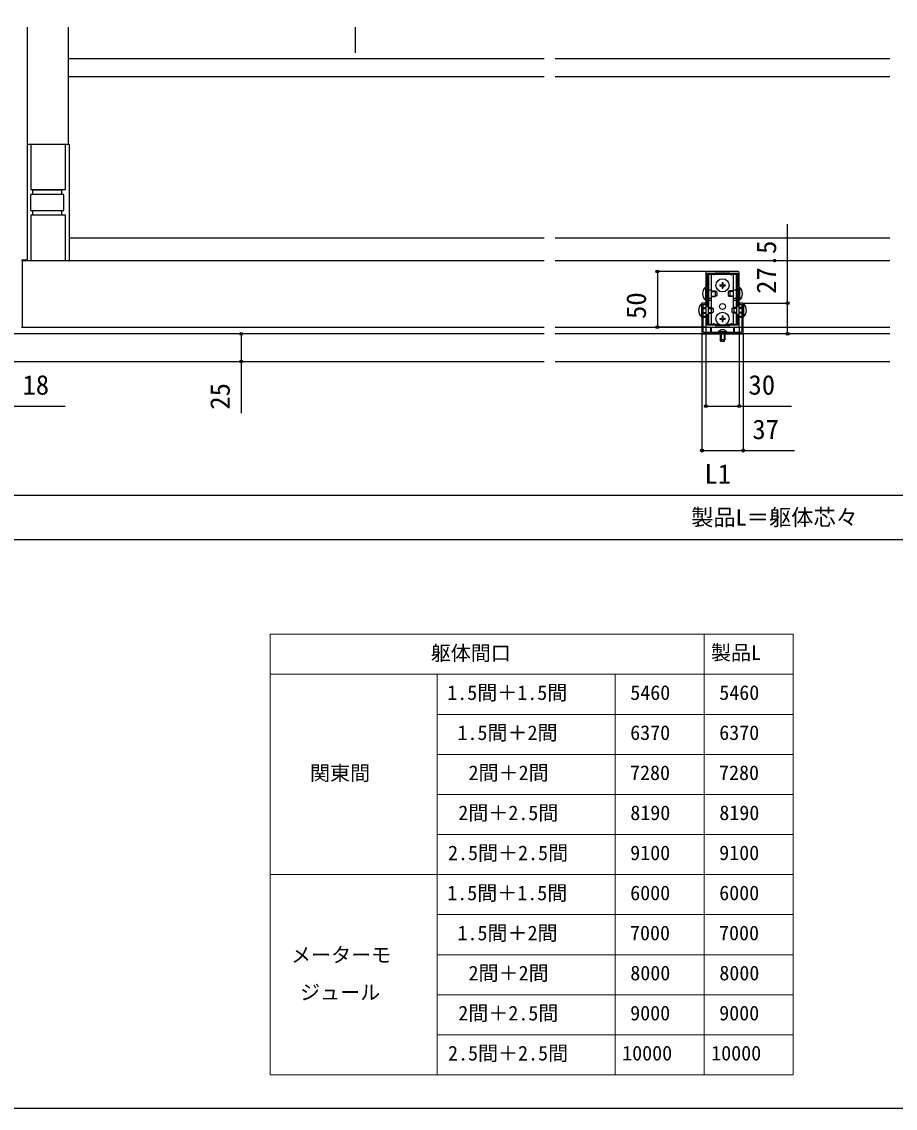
# Model space of a CAD drawing. Units: millimetres, scale not verified. Extents: x -1050 to 1050, y -1565 to 1556.
# Drawn here: x -643 to 142, y -1565 to -589 of the extents above; entities that cross this region are included whole.
import ezdxf
from ezdxf.enums import TextEntityAlignment as Align

# ---------------------------------------------------------------- set-up
doc = ezdxf.new("R2010")
doc.units = ezdxf.units.MM
doc.header["$LTSCALE"] = 8
doc.layers.add('0-1_TABLE1', color=7, linetype='Continuous', lineweight=18)
for name, color, linetype in [('0-3_YKK_11', 7, 'Continuous'), ('0-4_YKK_12', 2, 'Continuous'), ('0-5_YKK_13', 4, 'Continuous'), ('0-6_YKK_D', 6, 'Continuous'), ('0-7_YKK_ZWAK', 7, 'Continuous')]:
    doc.layers.add(name, color=color, linetype=linetype)
doc.styles.add('ＭＳ ゴシック', font='')
doc.styles.get('ＭＳ ゴシック').set_extended_font_data('MS Gothic')

msp = doc.modelspace()

# ---------------------------------------------------------------- linework, layer by layer
at = {"layer": '0-1_TABLE1'}
for p, q in [((-420, -1139), (50, -1139)), ((-420, -1139), (-420, -1535)), ((-30, -1139), (-30, -1535)), ((50, -1139), (50, -1535)), ((-420, -1175), (50, -1175)), ((-270, -1175), (-270, -1535)), ((-110, -1175), (-110, -1535)), ((-270, -1211), (50, -1211)), ((-270, -1247), (50, -1247)), ((-270, -1283), (50, -1283)), ((-270, -1319), (50, -1319)), ((-420, -1355), (50, -1355)), ((-270, -1391), (50, -1391)), ((-270, -1427), (50, -1427)), ((-270, -1463), (50, -1463)), ((-270, -1499), (50, -1499)), ((-420, -1535), (50, -1535))]:
    msp.add_line(p, q, dxfattribs=at)
at = {"layer": '0-3_YKK_11'}
for p, q in [((-28.501, -813.997), (-28.501, -861.997)), ((0.499, -812.997), (-27.501, -812.997)), ((1.499, -861.997), (1.499, -813.997)), ((-27.501, -862.997), (0.499, -862.997))]:
    msp.add_line(p, q, dxfattribs=at)
msp.add_lwpolyline([(0.399, -844.097), (0.399, -827.997), (-0.501, -827.997), (-0.501, -827.197), (0.399, -827.197), (0.399, -814.997), (-6.501, -814.997), (-7.001, -814.497), (-20.001, -814.497), (-20.501, -814.997), (-27.401, -814.997), (-27.401, -827.197), (-26.501, -827.197), (-26.501, -827.997), (-27.401, -827.997), (-27.401, -844.097), (-26.501, -844.997), (-26.501, -850.997), (-27.401, -851.897), (-27.401, -860.997), (-20.501, -860.997), (-20.001, -861.497), (-7.001, -861.497), (-6.501, -860.997), (0.399, -860.997), (0.399, -851.897), (-0.501, -850.997), (-0.501, -844.997)], close=True, dxfattribs=at)
for points in [[(-32.001, -869), (4.999, -869), (4.999, -841.5), (1.799, -841.5), (1.799, -842.6), (3.899, -842.6), (3.899, -847.542), (4.019, -847.725), (4.019, -848.275), (3.899, -848.458), (3.899, -853.4), (1.799, -853.4), (1.799, -854.2), (3.899, -854.2), (3.899, -866.9)], [(-30.901, -866.9), (-30.901, -854.2), (-28.801, -854.2), (-28.801, -853.4), (-30.901, -853.4), (-30.901, -848.458), (-31.021, -848.275), (-31.021, -847.725), (-30.901, -847.542), (-30.901, -842.6), (-28.801, -842.6), (-28.801, -841.5), (-32.001, -841.5), (-32.001, -869)], [(2.899, -867.9), (-2.601, -867.9), (-2.601, -863.5), (-3.501, -863.5), (-3.501, -867.9), (-13.043, -867.9), (-13.226, -868.02), (-13.776, -868.02), (-13.959, -867.9), (-23.501, -867.9), (-23.501, -863.5), (-24.401, -863.5), (-24.401, -867.9), (-29.901, -867.9)]]:
    msp.add_lwpolyline(points, dxfattribs=at)
for centre, start, end in [((-27.501, -813.997), 90.00001, 179.99999), ((0.499, -813.997), 0.00001, 89.99999), ((-29.901, -866.9), 180.00001, 269.99999), ((-27.501, -861.997), 180.00001, 269.99999), ((0.499, -861.997), 270.00001, 359.99999), ((2.899, -866.9), 270.00001, 359.99999)]:
    msp.add_arc(centre, 1, start, end, dxfattribs=at)
at = {"layer": '0-4_YKK_12'}
for p, q in [((-638.501, -593.602), (-638.501, -803)), ((-601.388, -593.602), (-601.388, -698.5)), ((-343.501, -593.602), (-343.501, -616.5)), ((-638.501, -803), (-643.501, -803)), ((-643.001, -803), (-643.001, -863.5)), ((-173.758, -803.5), (-643.001, -803.5)), ((136.756, -803.5), (-163.758, -803.5)), ((-173.758, -863.5), (-643.001, -863.5)), ((-32.001, -863.5), (-163.758, -863.5)), ((3.899, -863.5), (-30.901, -863.5)), ((136.756, -863.5), (4.999, -863.5)), ((136.756, -869), (-163.758, -869)), ((-163.758, -894), (136.756, -894))]:
    msp.add_line(p, q, dxfattribs=at)
msp.add_lwpolyline([(-173.758, -869), (-734.001, -869), (-734.001, -894), (-173.758, -894)], dxfattribs=at)
at = {"layer": '0-5_YKK_13'}
for p, q in [((-173.758, -622), (-601.388, -622)), ((136.756, -622), (-163.758, -622)), ((-173.758, -638), (-601.388, -638)), ((136.756, -638), (-163.758, -638)), ((-638.488, -698.5), (-600.988, -698.5)), ((-634.988, -698.5), (-634.988, -739.5)), ((-603.988, -698.8), (-634.988, -698.8)), ((-603.988, -739.5), (-603.988, -698.5)), ((-600.488, -699), (-600.488, -803)), ((-634.988, -739.5), (-603.988, -739.5)), ((-633.488, -739.5), (-633.488, -743.5)), ((-607.507, -740), (-633.488, -740)), ((-607.488, -739.5), (-607.488, -743.5)), ((-635.507, -744.5), (-635.507, -757.5)), ((-634.507, -743.5), (-606.507, -743.5)), ((-605.507, -757.5), (-605.507, -744.5)), ((-606.507, -758.5), (-634.507, -758.5)), ((-633.488, -758.5), (-633.488, -762.5)), ((-607.488, -758.5), (-607.488, -762.5)), ((-634.988, -762.5), (-634.988, -803.5)), ((-603.988, -762.5), (-634.988, -762.5)), ((-633.488, -762), (-607.507, -762)), ((-603.988, -803.5), (-603.988, -762.5)), ((-173.758, -783), (-600.488, -783)), ((136.756, -783), (-163.758, -783)), ((-600.988, -803.5), (-638.488, -803.5)), ((-634.988, -803.2), (-603.988, -803.2)), ((-26.001, -815.503), (-22.367, -815.503)), ((-26.001, -815.503), (-26.001, -845.5)), ((-23.501, -845.594), (-23.501, -815.503)), ((-20.635, -815.503), (-6.367, -815.503)), ((-4.635, -815.503), (-1.001, -815.503)), ((-3.501, -845.594), (-3.501, -815.503)), ((-1.001, -845.5), (-1.001, -815.503)), ((-28.749, -827.103), (-28.501, -827.103)), ((-28.749, -827.103), (-28.749, -838.903)), ((-28.501, -838.903), (-28.501, -827.103)), ((-26.001, -829.503), (-23.501, -829.503)), ((-16.001, -825.154), (-16.001, -825.854)), ((-16.001, -825.154), (-14.351, -825.154)), ((-16.001, -825.854), (-14.351, -825.854)), ((-13.851, -823.004), (-13.151, -823.004)), ((-13.851, -823.004), (-13.851, -824.654)), ((-13.851, -826.354), (-13.851, -828.004)), ((-13.851, -828.004), (-13.151, -828.004)), ((-13.151, -823.004), (-13.151, -824.654)), ((-13.151, -826.354), (-13.151, -828.004)), ((-12.651, -825.154), (-11.001, -825.154)), ((-12.651, -825.854), (-11.001, -825.854)), ((-11.001, -825.154), (-11.001, -825.854)), ((-3.501, -829.503), (-1.001, -829.503)), ((1.499, -838.903), (1.499, -827.103)), ((1.747, -827.103), (1.499, -827.103)), ((1.747, -827.103), (1.747, -838.903)), ((-28.749, -838.903), (-28.501, -838.903)), ((-27.101, -830.503), (-27.401, -830.612)), ((-27.101, -830.936), (-27.401, -830.873)), ((-27.101, -835.07), (-27.401, -835.133)), ((-27.101, -835.503), (-27.401, -835.394)), ((-27.101, -830.503), (-27.101, -835.503)), ((-27.101, -830.503), (-26.001, -830.503)), ((-27.101, -830.936), (-26.001, -830.936)), ((-27.101, -835.07), (-26.001, -835.07)), ((-27.101, -835.503), (-26.001, -835.503)), ((-26.001, -837.137), (-23.501, -837.137)), ((-26.001, -838.869), (-23.501, -838.869)), ((-23.501, -830.503), (-20.201, -830.503)), ((-23.501, -830.936), (-19.281, -830.936)), ((-23.501, -835.07), (-19.281, -835.07)), ((-23.501, -835.503), (-20.201, -835.503)), ((-20.201, -830.503), (-18.501, -831.303)), ((-20.201, -830.503), (-20.201, -835.503)), ((-18.501, -834.703), (-20.201, -835.503)), ((-18.501, -831.303), (-18.501, -834.703)), ((-6.801, -830.503), (-8.501, -831.303)), ((-8.501, -831.303), (-8.501, -834.703)), ((-8.501, -834.703), (-6.801, -835.503)), ((-3.501, -830.936), (-7.721, -830.936)), ((-3.501, -835.07), (-7.721, -835.07)), ((-3.501, -830.503), (-6.801, -830.503)), ((-6.801, -830.503), (-6.801, -835.503)), ((-3.501, -835.503), (-6.801, -835.503)), ((-3.501, -837.137), (-1.001, -837.137)), ((-3.501, -838.869), (-1.001, -838.869)), ((0.099, -830.503), (-1.001, -830.503)), ((0.099, -830.936), (-1.001, -830.936)), ((0.099, -835.07), (-1.001, -835.07)), ((0.099, -835.503), (-1.001, -835.503)), ((0.099, -830.503), (0.099, -835.503)), ((0.099, -830.503), (0.399, -830.612)), ((0.099, -830.936), (0.399, -830.873)), ((0.099, -835.07), (0.399, -835.133)), ((0.099, -835.503), (0.399, -835.394)), ((1.747, -838.903), (1.499, -838.903)), ((-32.51, -842.1), (-32.001, -842.1)), ((-32.001, -842.1), (-32.001, -853.9)), ((-30.901, -845.5), (-28.501, -845.5)), ((-30.901, -846.154), (-28.501, -846.154)), ((-26.501, -846.154), (-22.311, -846.154)), ((-22.001, -846.3), (-23.701, -845.5)), ((-22.001, -846.3), (-22.001, -849.7)), ((-5.001, -846.3), (-3.301, -845.5)), ((-5.001, -846.3), (-5.001, -849.7)), ((-0.501, -846.154), (-4.691, -846.154)), ((3.899, -845.5), (1.499, -845.5)), ((3.899, -846.154), (1.499, -846.154)), ((5.508, -842.1), (4.999, -842.1)), ((4.999, -842.1), (4.999, -853.9)), ((-30.901, -849.846), (-28.501, -849.846)), ((-30.901, -850.5), (-28.501, -850.5)), ((-26.501, -849.846), (-22.311, -849.846)), ((-26.501, -850.5), (-23.701, -850.5)), ((-26.001, -850.5), (-26.001, -860.503)), ((-22.001, -849.7), (-23.701, -850.5)), ((-23.501, -860.503), (-23.501, -850.406)), ((-16.001, -855.15), (-16.001, -855.85)), ((-16.001, -855.15), (-14.351, -855.15)), ((-16.001, -855.85), (-14.351, -855.85)), ((-13.851, -853), (-13.151, -853)), ((-13.851, -853), (-13.851, -854.65)), ((-13.851, -856.35), (-13.851, -858)), ((-13.851, -858), (-13.151, -858)), ((-13.151, -853), (-13.151, -854.65)), ((-13.151, -856.35), (-13.151, -858)), ((-12.651, -855.15), (-11.001, -855.15)), ((-12.651, -855.85), (-11.001, -855.85)), ((-11.001, -855.15), (-11.001, -855.85)), ((-5.001, -849.7), (-3.301, -850.5)), ((-0.501, -849.846), (-4.691, -849.846)), ((-3.501, -860.503), (-3.501, -850.406)), ((-0.501, -850.5), (-3.301, -850.5)), ((-1.001, -860.503), (-1.001, -850.5)), ((3.899, -849.846), (1.499, -849.846)), ((3.899, -850.5), (1.499, -850.5)), ((-643.001, -863.5), (-643.501, -863.5)), ((-26.001, -860.503), (-22.367, -860.503)), ((-20.635, -860.503), (-16.628, -860.503)), ((-9.751, -867.9), (-17.251, -867.9)), ((-10.374, -860.503), (-6.367, -860.503)), ((-9.751, -867.391), (-9.751, -867.9)), ((-4.635, -860.503), (-1.001, -860.503)), ((-15.501, -869), (-15.501, -874.5)), ((-14.801, -875.9), (-15.501, -874.5)), ((-14.847, -869), (-14.847, -875.809)), ((-12.201, -875.9), (-14.801, -875.9)), ((-12.201, -875.9), (-11.501, -874.5)), ((-12.155, -869), (-12.155, -875.809))]:
    msp.add_line(p, q, dxfattribs=at)
for points in [[(-32.51, -842.1), (-32.51, -853.9), (-32.001, -853.9)], [(-26.501, -845.5), (-23.701, -845.5), (-23.701, -850.5)], [(-0.501, -845.5), (-3.301, -845.5), (-3.301, -850.5)], [(5.508, -842.1), (5.508, -853.9), (4.999, -853.9)], [(-9.751, -867.391), (-17.251, -867.391), (-17.251, -867.9)], [(-11.501, -869), (-11.501, -874.5), (-15.501, -874.5)]]:
    msp.add_lwpolyline(points, dxfattribs=at)
for centre, radius in [((-13.501, -825.504), 5.9), ((-13.501, -844.504), 2.75), ((-13.501, -855.5), 5.9)]:
    msp.add_circle(centre, radius, dxfattribs=at)
for centre, radius, start, end in [((-600.988, -699), 0.5, 0, 90), ((-634.507, -744.5), 1, 90, 180), ((-606.507, -744.5), 1, 0, 90), ((-634.507, -757.5), 1, 180, 270), ((-606.507, -757.5), 1, 270, 0), ((-600.988, -803), 0.5, 270, 0), ((-21.501, -815.003), 1, 210, 330), ((-5.501, -815.003), 1, 210, 330), ((-23.801, -833.003), 7.7, 129.98312, 230.01688), ((-14.351, -824.654), 0.5, 270, 0), ((-14.351, -826.354), 0.5, 0, 90), ((-12.651, -824.654), 0.5, 180, 270), ((-12.651, -826.354), 0.5, 90, 180), ((-3.201, -833.003), 7.7, 309.98312, 50.01688), ((-26.769, -848), 8.232, 134.2189, 225.7811), ((-0.233, -848), 8.232, 314.2189, 45.7811), ((-14.351, -854.65), 0.5, 270, 0), ((-14.351, -856.35), 0.5, 0, 90), ((-12.651, -854.65), 0.5, 180, 270), ((-12.651, -856.35), 0.5, 90, 180), ((-21.501, -861.003), 1, 30, 150), ((-13.501, -869.927), 4.527, 34.06671, 145.93329), ((-5.501, -861.003), 1, 30, 150)]:
    msp.add_arc(centre, radius, start, end, dxfattribs=at)
at = {"layer": '0-6_YKK_D'}
for p, q in [((-28.501, -812.997), (-73.001, -812.997)), ((-72.001, -812.997), (-72.001, -862.997)), ((5.699, -841.5), (45.999, -841.5)), ((-28.501, -862.997), (-73.001, -862.997)), ((-28.501, -862.997), (-28.501, -935)), ((1.499, -862.997), (1.499, -935)), ((-32.001, -869.5), (-32.001, -975)), ((4.999, -869.5), (4.999, -975)), ((-673.501, -1014), (646.499, -1014)), ((-673.501, -1054), (807.499, -1054))]:
    msp.add_line(p, q, dxfattribs=at)
for points in [[(44.999, -869), (44.999, -841.5), (44.999, -770.491)], [(-446.001, -869), (-446.001, -894), (-446.001, -940.464)], [(-667.001, -934), (-649.001, -934), (-604.31, -934)], [(-28.501, -934), (1.499, -934), (48.508, -934)], [(-32.001, -974), (4.999, -974), (51.054, -974)]]:
    msp.add_lwpolyline(points, dxfattribs=at)
for centre in [(-72.001, -812.997), (44.999, -841.5), (-446.001, -869), (-72.001, -862.997), (44.999, -869), (-446.001, -894), (-28.501, -934), (1.499, -934), (-32.001, -974), (4.999, -974)]:
    msp.add_circle(centre, 1.275, dxfattribs=at)
at = {"layer": '0-7_YKK_ZWAK'}
msp.add_lwpolyline([(-1050, -1565), (1050, -1565), (1050, 1495)], dxfattribs=at)

# ---------------------------------------------------------------- texts
at = {"layer": '0-1_TABLE1', "style": 'ＭＳ ゴシック'}
for s, p in [('躯体間口', (-275.727, -1166.511)), ('製品L', (-23.852, -1166.102)), ('1.5間＋1.5間', (-260.875, -1202.051)), ('5460', (-96.386, -1202)), ('5460', (-16.386, -1202)), ('1.5間＋2間', (-251.67, -1238.051)), ('6370', (-96.438, -1238)), ('6370', (-16.438, -1238)), ('関東間', (-384.222, -1274.358)), ('2間＋2間', (-241.75, -1274.051)), ('7280', (-96.591, -1274)), ('7280', (-16.591, -1274)), ('2間＋2.5間', (-250.955, -1310.051)), ('8190', (-96.335, -1310)), ('8190', (-16.335, -1310)), ('2.5間＋2.5間', (-260.159, -1346.051)), ('9100', (-96.438, -1346)), ('9100', (-16.438, -1346)), ('1.5間＋1.5間', (-260.875, -1382.051)), ('6000', (-96.438, -1382)), ('6000', (-16.438, -1382)), ('1.5間＋2間', (-251.67, -1418.051)), ('7000', (-96.591, -1418)), ('7000', (-16.591, -1418)), ('メーターモ', (-401.25, -1437.773)), ('2間＋2間', (-241.75, -1454.051)), ('8000', (-96.335, -1454)), ('8000', (-16.335, -1454)), ('ジュール', (-393.119, -1471.352)), ('2間＋2.5間', (-250.955, -1490.051)), ('9000', (-96.438, -1490)), ('9000', (-16.438, -1490)), ('2.5間＋2.5間', (-260.159, -1526.051)), ('10000', (-103.648, -1526)), ('10000', (-23.648, -1526))]:
    msp.add_text(s, height=13.2, dxfattribs=at).set_placement(p, align=Align.BOTTOM_LEFT)
at = {"layer": '0-6_YKK_D', "style": 'ＭＳ ゴシック'}
for s, p in [('27.5', (39.999, -833.173)), ('50', (-77.001, -855.724)), ('25', (-451.001, -937.236))]:
    msp.add_text(s, height=17.6, rotation=90, dxfattribs=at).set_placement(p, align=Align.BOTTOM_LEFT)
for s, height, p in [('18', 17.6, (-642.583, -929)), ('30', 17.6, (9.826, -929)), ('37', 17.6, (13.326, -969)), ('L1', 17.6, (-29.728, -1009)), ('製品L＝躯体芯々', 14.66, (-41.694, -1045.705))]:
    msp.add_text(s, height=height, dxfattribs=at).set_placement(p, align=Align.BOTTOM_LEFT)

doc.saveas('drawing.dxf')
